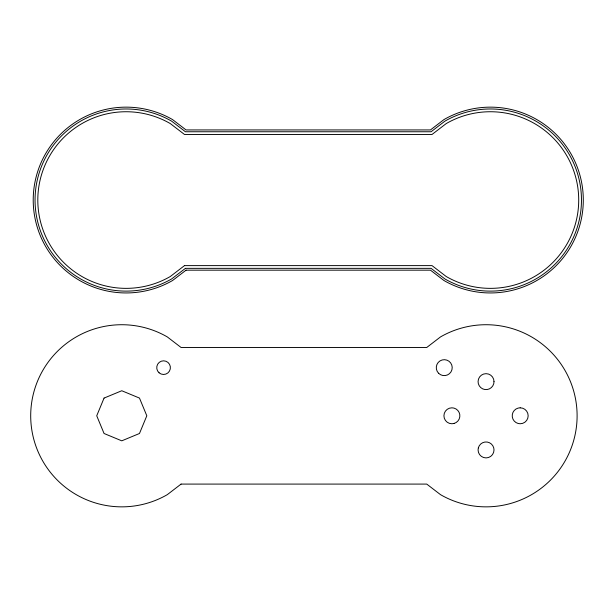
<?xml version="1.0" encoding="UTF-8"?>
<svg xmlns="http://www.w3.org/2000/svg" width="614" height="614" viewBox="0 0 614 614"><rect width="100%" height="100%" fill="white"/><g stroke="black" fill="none" stroke-linecap="round" stroke-linejoin="round"><path stroke-width="0.92" d="M478.344 447.875L478.076 449.939A7.967 7.967 0 0 0 486.042 457.906A7.967 7.967 0 0 0 494.009 449.939L493.74 447.875A7.967 7.967 0 0 0 478.344 447.875M494.009 381.632L493.74 383.696A7.967 7.967 0 0 1 478.344 383.696L478.076 381.632A7.967 7.967 0 0 1 486.042 373.665A7.967 7.967 0 0 1 494.009 381.632M104.058 398.079L96.728 415.785L104.058 433.492L121.772 440.829L139.478 433.492L146.815 415.785L139.478 398.079L121.772 390.742L104.058 398.079M184.499 265.616L170.278 276.53A88.316 88.316 0 0 1 37.807 200.049A88.316 88.316 0 0 1 170.278 123.567L184.499 134.481L432.018 134.481L446.24 123.567A88.316 88.316 0 0 1 578.71 200.049A88.316 88.316 0 0 1 446.24 276.53L432.018 265.616L184.499 265.616M185.428 268.349L171.659 278.917A91.072 91.072 0 0 1 35.052 200.049A91.072 91.072 0 0 1 171.659 121.181L185.428 131.749L431.089 131.749L444.858 121.181A91.072 91.072 0 0 1 581.466 200.049A91.072 91.072 0 0 1 444.858 278.917L431.089 268.349L185.428 268.349M186.042 270.175L172.572 280.506A92.906 92.906 0 0 1 33.217 200.049A92.906 92.906 0 0 1 172.572 119.592L186.042 129.93L430.475 129.93L443.945 119.592A92.906 92.906 0 0 1 583.3 200.049A92.906 92.906 0 0 1 443.945 280.506L430.475 270.175L186.042 270.175M181.076 484.085L167.3 494.654A91.072 91.072 0 0 1 30.7 415.785A91.072 91.072 0 0 1 167.3 336.917L181.076 347.486L426.738 347.486L440.507 336.917A91.072 91.072 0 0 1 577.106 415.785A91.072 91.072 0 0 1 440.507 494.654L426.738 484.085L181.076 484.085M520.188 407.819L518.132 408.087A7.967 7.967 0 0 0 518.132 423.483L520.188 423.752A7.967 7.967 0 0 0 528.163 415.785A7.967 7.967 0 0 0 520.188 407.819M453.953 423.483L451.889 423.752A7.967 7.967 0 0 1 443.922 415.785A7.967 7.967 0 0 1 451.889 407.819L453.953 408.087A7.967 7.967 0 0 1 453.953 423.483M438.611 373.289A7.967 7.967 0 0 0 451.942 369.712A7.967 7.967 0 0 0 442.187 359.957A7.967 7.967 0 0 0 438.611 373.289M159.087 372.805A6.831 6.831 0 0 0 170.27 368.953A6.831 6.831 0 0 0 161.336 361.193A6.831 6.831 0 0 0 159.087 372.805"/></g></svg>
